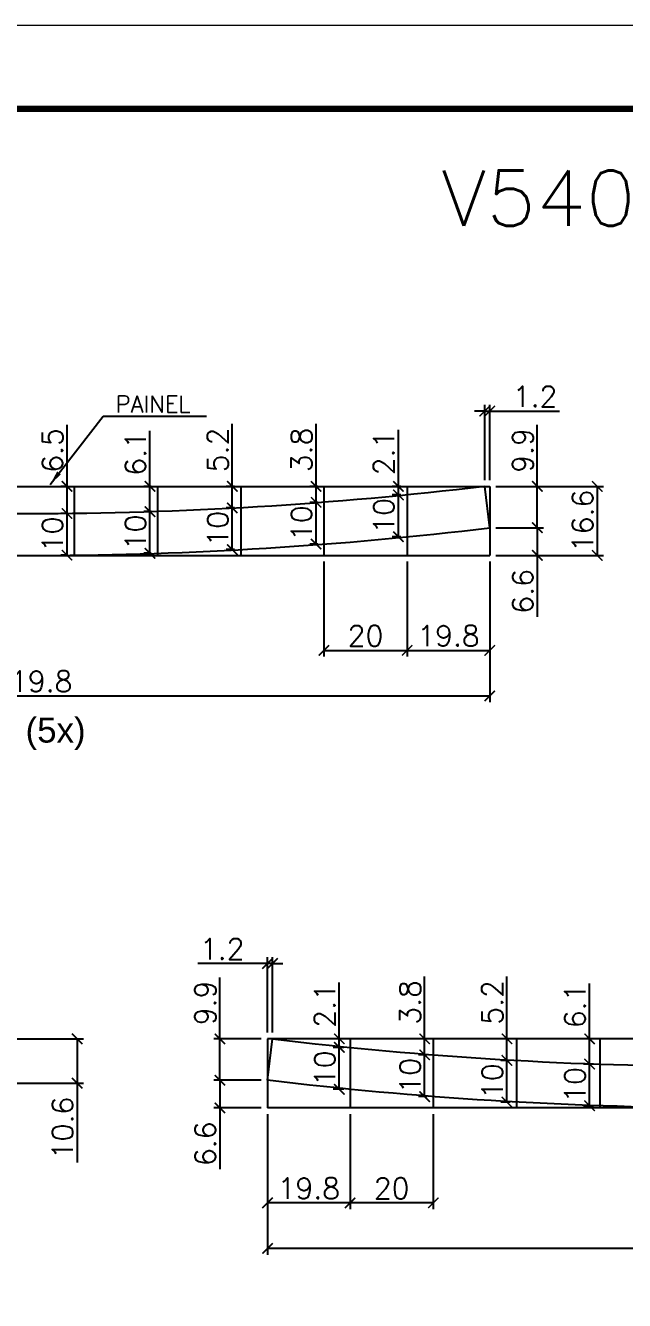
# Model space of a CAD drawing. Extents: x -15895 to 12929, y -2522 to 15173.
# Drawn here: x 8456 to 8744, y 5956 to 6568 of the extents above; entities that cross this region are included whole.
import ezdxf
from ezdxf.enums import TextEntityAlignment as Align

# ---------------------------------------------------------------- set-up
doc = ezdxf.new("R2010")
doc.units = 0
doc.header["$PDMODE"] = 35
doc.header["$PDSIZE"] = -10
doc.linetypes.add('DASHED', pattern=[0.75, 0.5, -0.25])
doc.layers.add('COTA', color=241, linetype='Continuous')
doc.layers.add('Romaneio', color=10, linetype='Continuous')
for name, color, linetype, lineweight in [('Folhas', 255, 'Continuous', 9), ('SARRAFO DE PRESSAO', 251, 'DASHED', 9), ('Texto Seção', 7, 'Continuous', 15)]:
    doc.layers.add(name, color=color, linetype=linetype, lineweight=lineweight)
doc.styles.add('ARIAL', font='arial.ttf')
doc.styles.add('COTA TECNICA', font='techl___.ttf', dxfattribs={"height": 10})
doc.styles.add('REGUA-120', font='ROMANS.shx', dxfattribs={"height": 15})
doc.styles.add('Romans', font='romans.shx')
doc.dimstyles.new('Cota Seção (2x)', dxfattribs={"dimtxt": 10, "dimasz": 5, "dimexe": 3, "dimexo": 3, "dimgap": 2, "dimtad": 3, "dimdec": 1, "dimlfac": 0.5, "dimzin": 12, "dimdsep": 46, "dimtxsty": 'Romans', "dimblk": 'ARCHTICK', "dimcen": 0, "dimclrd": 4, "dimclre": 4, "dimclrt": 1, "dimadec": 1, "dimazin": 3, "dimtfac": 1, "dimtdec": 1, "dimtmove": 0, "dimatfit": 3, "dimldrblk": 'OBLIQUE', "dimfxl": 1, "dimtolj": 1, "dimtzin": 12, "dimarcsym": 0})
doc.dimstyles.new('PAINEL', dxfattribs={"dimtxt": 10, "dimasz": 3, "dimexe": 3, "dimexo": 3, "dimgap": 3, "dimtad": 1, "dimdec": 1, "dimzin": 12, "dimdsep": 46, "dimtxsty": 'COTA TECNICA', "dimblk1": 'OBLIQUE', "dimblk2": 'OBLIQUE', "dimsah": 1, "dimcen": 0.9, "dimclrd": 4, "dimclre": 4, "dimclrt": 240, "dimadec": 1, "dimazin": 3, "dimtfac": 1, "dimtdec": 1, "dimtmove": 0, "dimatfit": 3, "dimfxl": 1, "dimtolj": 1, "dimtzin": 12, "dimarcsym": 0})

# ---------------------------------------------------------------- blocks, each defined once
blk = doc.blocks.new('9999999999')
at = {"layer": 'Folhas'}
blk.add_lwpolyline([(98138.98, 34190.21), (99623.98, 34190.21), (99623.98, 35240.21), (98138.98, 35240.21)], close=True, dxfattribs=at)
at = {"layer": 'Folhas', "color": 30, "const_width": 3}
blk.add_lwpolyline([(98213.98, 34230.21), (99583.98, 34230.21), (99583.98, 35200.21), (98213.98, 35200.21)], close=True, dxfattribs=at)
blk = doc.blocks.new('_ArchTick')
at = {"color": 0, "linetype": 'ByBlock', "const_width": 0.15}
blk.add_lwpolyline([(-0.5, -0.5), (0.5, 0.5)], dxfattribs=at)
blk = doc.blocks.new('*D1283')
at = {"layer": 'COTA', "color": 4, "lineweight": -2, "transparency": 16777216}
for p, q in [((8239.88, 6310.42), (8239.88, 6242.93)), ((8679.56, 6310.42), (8679.56, 6242.93)), ((8239.88, 6245.93), (8679.56, 6245.93))]:
    blk.add_line(p, q, dxfattribs=at)
at = {"layer": 'Defpoints', "color": 0, "transparency": 16777216}
for p in [(8239.88, 6313.42), (8679.56, 6313.42), (8679.56, 6245.93)]:
    blk.add_point(p, dxfattribs=at)
at = {"layer": 'COTA', "color": 4, "lineweight": -2, "transparency": 16777216, "xscale": 5, "yscale": 5, "zscale": 5, "rotation": 180}
blk.add_blockref('_ArchTick', (8239.88, 6245.93), dxfattribs=at)
at = {"layer": 'COTA', "color": 4, "lineweight": -2, "transparency": 16777216, "xscale": 5, "yscale": 5, "zscale": 5}
blk.add_blockref('_ArchTick', (8679.56, 6245.93), dxfattribs=at)
at = {"layer": 'COTA', "color": 1, "transparency": 16777216, "insert": (8459.72, 6252.93), "char_height": 10, "attachment_point": 5, "style": 'Romans'}
blk.add_mtext('\\A1;219.8', dxfattribs=at)
blk = doc.blocks.new('_Oblique')
at = {"color": 0, "linetype": 'ByBlock', "lineweight": -2}
blk.add_line((-0.5, -0.5), (0.5, 0.5), dxfattribs=at)
blk = doc.blocks.new('*D1287')
at = {"layer": 'COTA', "color": 4, "lineweight": -2, "transparency": 16777216}
for p, q in [((8599.88, 6310.42), (8599.88, 6264.82)), ((8639.88, 6310.42), (8639.88, 6264.82)), ((8599.88, 6267.82), (8639.88, 6267.82))]:
    blk.add_line(p, q, dxfattribs=at)
at = {"layer": 'Defpoints', "color": 0, "transparency": 16777216}
for p in [(8599.88, 6313.42), (8639.88, 6313.42), (8639.88, 6267.82)]:
    blk.add_point(p, dxfattribs=at)
at = {"layer": 'COTA', "color": 4, "lineweight": -2, "transparency": 16777216, "xscale": 5, "yscale": 5, "zscale": 5, "rotation": 180}
blk.add_blockref('_ArchTick', (8599.88, 6267.82), dxfattribs=at)
at = {"layer": 'COTA', "color": 4, "lineweight": -2, "transparency": 16777216, "xscale": 5, "yscale": 5, "zscale": 5}
blk.add_blockref('_ArchTick', (8639.88, 6267.82), dxfattribs=at)
at = {"layer": 'COTA', "color": 1, "transparency": 16777216, "insert": (8619.88, 6274.82), "char_height": 10, "attachment_point": 5, "style": 'Romans'}
blk.add_mtext('\\A1;20', dxfattribs=at)
blk = doc.blocks.new('*D1288')
at = {"layer": 'COTA', "color": 4, "lineweight": -2, "transparency": 16777216}
for p, q in [((8639.88, 6310.42), (8639.88, 6264.82)), ((8679.56, 6310.42), (8679.56, 6264.82)), ((8639.88, 6267.82), (8679.56, 6267.82))]:
    blk.add_line(p, q, dxfattribs=at)
at = {"layer": 'Defpoints', "color": 0, "transparency": 16777216}
for p in [(8639.88, 6313.42), (8679.56, 6313.42), (8679.56, 6267.82)]:
    blk.add_point(p, dxfattribs=at)
at = {"layer": 'COTA', "color": 4, "lineweight": -2, "transparency": 16777216, "xscale": 5, "yscale": 5, "zscale": 5, "rotation": 180}
blk.add_blockref('_ArchTick', (8639.88, 6267.82), dxfattribs=at)
at = {"layer": 'COTA', "color": 4, "lineweight": -2, "transparency": 16777216, "xscale": 5, "yscale": 5, "zscale": 5}
blk.add_blockref('_ArchTick', (8679.56, 6267.82), dxfattribs=at)
at = {"layer": 'COTA', "color": 1, "transparency": 16777216, "insert": (8659.72, 6274.82), "char_height": 10, "attachment_point": 5, "style": 'Romans'}
blk.add_mtext('\\A1;19.8', dxfattribs=at)
blk = doc.blocks.new('*D1301')
at = {"layer": 'COTA', "color": 4, "lineweight": -2, "transparency": 16777216}
for p, q in [((8476.88, 6333.53), (8473.41, 6333.53)), ((8476.41, 6313.53), (8476.41, 6333.53)), ((8476.88, 6313.53), (8473.41, 6313.53))]:
    blk.add_line(p, q, dxfattribs=at)
at = {"layer": 'Defpoints', "color": 0, "transparency": 16777216}
for p in [(8476.41, 6333.53), (8479.88, 6333.53), (8479.88, 6313.53)]:
    blk.add_point(p, dxfattribs=at)
at = {"layer": 'COTA', "color": 4, "lineweight": -2, "transparency": 16777216, "xscale": 5, "yscale": 5, "zscale": 5}
for p, rotation in [((8476.41, 6333.53), 90), ((8476.41, 6313.53), 270)]:
    blk.add_blockref('_ArchTick', p, dxfattribs=dict(at, rotation=rotation))
at = {"layer": 'COTA', "color": 1, "transparency": 16777216, "insert": (8469.41, 6323.53), "char_height": 10, "attachment_point": 5, "rotation": 90, "style": 'Romans'}
blk.add_mtext('\\A1;10', dxfattribs=at)
blk = doc.blocks.new('*D1302')
at = {"layer": 'COTA', "color": 4, "lineweight": -2, "transparency": 16777216}
for p, q in [((8476.41, 6346.57), (8476.41, 6376.05)), ((8476.87, 6346.57), (8473.41, 6346.57)), ((8476.41, 6333.53), (8476.41, 6346.57)), ((8476.87, 6333.53), (8473.41, 6333.53))]:
    blk.add_line(p, q, dxfattribs=at)
at = {"layer": 'Defpoints', "color": 0, "transparency": 16777216}
for p in [(8476.41, 6346.57), (8479.87, 6346.57), (8479.87, 6333.53)]:
    blk.add_point(p, dxfattribs=at)
at = {"layer": 'COTA', "color": 4, "lineweight": -2, "transparency": 16777216, "xscale": 5, "yscale": 5, "zscale": 5}
for p, rotation in [((8476.41, 6346.57), 90), ((8476.41, 6333.53), 270)]:
    blk.add_blockref('_ArchTick', p, dxfattribs=dict(at, rotation=rotation))
at = {"layer": 'COTA', "color": 1, "transparency": 16777216, "insert": (8469.41, 6363.81), "char_height": 10, "attachment_point": 5, "rotation": 90, "style": 'Romans'}
blk.add_mtext('\\A1;6.5', dxfattribs=at)
blk = doc.blocks.new('*D1303')
at = {"layer": 'COTA', "color": 4, "lineweight": -2, "transparency": 16777216}
for p, q in [((8516.88, 6334.44), (8513.29, 6334.44)), ((8516.29, 6314.43), (8516.29, 6334.44)), ((8516.88, 6314.43), (8513.29, 6314.43))]:
    blk.add_line(p, q, dxfattribs=at)
at = {"layer": 'Defpoints', "color": 0, "transparency": 16777216}
for p in [(8516.29, 6334.44), (8519.88, 6334.44), (8519.88, 6314.43)]:
    blk.add_point(p, dxfattribs=at)
at = {"layer": 'COTA', "color": 4, "lineweight": -2, "transparency": 16777216, "xscale": 5, "yscale": 5, "zscale": 5}
for p, rotation in [((8516.29, 6334.44), 90), ((8516.29, 6314.43), 270)]:
    blk.add_blockref('_ArchTick', p, dxfattribs=dict(at, rotation=rotation))
at = {"layer": 'COTA', "color": 1, "transparency": 16777216, "insert": (8509.29, 6324.43), "char_height": 10, "attachment_point": 5, "rotation": 90, "style": 'Romans'}
blk.add_mtext('\\A1;10', dxfattribs=at)
blk = doc.blocks.new('*D1304')
at = {"layer": 'COTA', "color": 4, "lineweight": -2, "transparency": 16777216}
for p, q in [((8516.29, 6346.57), (8516.29, 6373.19)), ((8516.88, 6346.57), (8513.29, 6346.57)), ((8516.29, 6334.44), (8516.29, 6346.57)), ((8516.88, 6334.44), (8513.29, 6334.44))]:
    blk.add_line(p, q, dxfattribs=at)
at = {"layer": 'Defpoints', "color": 0, "transparency": 16777216}
for p in [(8516.29, 6346.57), (8519.88, 6346.57), (8519.88, 6334.44)]:
    blk.add_point(p, dxfattribs=at)
at = {"layer": 'COTA', "color": 4, "lineweight": -2, "transparency": 16777216, "xscale": 5, "yscale": 5, "zscale": 5}
for p, rotation in [((8516.29, 6346.57), 90), ((8516.29, 6334.44), 270)]:
    blk.add_blockref('_ArchTick', p, dxfattribs=dict(at, rotation=rotation))
at = {"layer": 'COTA', "color": 1, "transparency": 16777216, "insert": (8509.29, 6362.38), "char_height": 10, "attachment_point": 5, "rotation": 90, "style": 'Romans'}
blk.add_mtext('\\A1;6.1', dxfattribs=at)
blk = doc.blocks.new('*D1305')
at = {"layer": 'COTA', "color": 4, "lineweight": -2, "transparency": 16777216}
for p, q in [((8556.88, 6336.23), (8552.86, 6336.23)), ((8555.86, 6316.2), (8555.86, 6336.23)), ((8556.88, 6316.2), (8552.86, 6316.2))]:
    blk.add_line(p, q, dxfattribs=at)
at = {"layer": 'Defpoints', "color": 0, "transparency": 16777216}
for p in [(8555.86, 6336.23), (8559.88, 6336.23), (8559.88, 6316.2)]:
    blk.add_point(p, dxfattribs=at)
at = {"layer": 'COTA', "color": 4, "lineweight": -2, "transparency": 16777216, "xscale": 5, "yscale": 5, "zscale": 5}
for p, rotation in [((8555.86, 6336.23), 90), ((8555.86, 6316.2), 270)]:
    blk.add_blockref('_ArchTick', p, dxfattribs=dict(at, rotation=rotation))
at = {"layer": 'COTA', "color": 1, "transparency": 16777216, "insert": (8548.86, 6326.21), "char_height": 10, "attachment_point": 5, "rotation": 90, "style": 'Romans'}
blk.add_mtext('\\A1;10', dxfattribs=at)
blk = doc.blocks.new('*D1306')
at = {"layer": 'COTA', "color": 4, "lineweight": -2, "transparency": 16777216}
for p, q in [((8555.86, 6346.57), (8555.86, 6376.52)), ((8556.88, 6346.57), (8552.86, 6346.57)), ((8555.86, 6336.23), (8555.86, 6346.57)), ((8556.88, 6336.23), (8552.86, 6336.23))]:
    blk.add_line(p, q, dxfattribs=at)
at = {"layer": 'Defpoints', "color": 0, "transparency": 16777216}
for p in [(8555.86, 6346.57), (8559.88, 6346.57), (8559.88, 6336.23)]:
    blk.add_point(p, dxfattribs=at)
at = {"layer": 'COTA', "color": 4, "lineweight": -2, "transparency": 16777216, "xscale": 5, "yscale": 5, "zscale": 5}
for p, rotation in [((8555.86, 6346.57), 90), ((8555.86, 6336.23), 270)]:
    blk.add_blockref('_ArchTick', p, dxfattribs=dict(at, rotation=rotation))
at = {"layer": 'COTA', "color": 1, "transparency": 16777216, "insert": (8548.86, 6364.05), "char_height": 10, "attachment_point": 5, "rotation": 90, "style": 'Romans'}
blk.add_mtext('\\A1;5.2', dxfattribs=at)
blk = doc.blocks.new('*D1307')
at = {"layer": 'COTA', "color": 4, "lineweight": -2, "transparency": 16777216}
for p, q in [((8596.88, 6338.9), (8593.13, 6338.9)), ((8596.13, 6318.84), (8596.13, 6338.9)), ((8596.88, 6318.84), (8593.13, 6318.84))]:
    blk.add_line(p, q, dxfattribs=at)
at = {"layer": 'Defpoints', "color": 0, "transparency": 16777216}
for p in [(8596.13, 6338.9), (8599.88, 6338.9), (8599.88, 6318.84)]:
    blk.add_point(p, dxfattribs=at)
at = {"layer": 'COTA', "color": 4, "lineweight": -2, "transparency": 16777216, "xscale": 5, "yscale": 5, "zscale": 5}
for p, rotation in [((8596.13, 6338.9), 90), ((8596.13, 6318.84), 270)]:
    blk.add_blockref('_ArchTick', p, dxfattribs=dict(at, rotation=rotation))
at = {"layer": 'COTA', "color": 1, "transparency": 16777216, "insert": (8589.13, 6328.87), "char_height": 10, "attachment_point": 5, "rotation": 90, "style": 'Romans'}
blk.add_mtext('\\A1;10', dxfattribs=at)
blk = doc.blocks.new('*D1308')
at = {"layer": 'COTA', "color": 4, "lineweight": -2, "transparency": 16777216}
for p, q in [((8596.13, 6346.57), (8596.13, 6376.52)), ((8596.88, 6346.57), (8593.13, 6346.57)), ((8596.13, 6338.9), (8596.13, 6346.57)), ((8596.88, 6338.9), (8593.13, 6338.9))]:
    blk.add_line(p, q, dxfattribs=at)
at = {"layer": 'Defpoints', "color": 0, "transparency": 16777216}
for p in [(8596.13, 6346.57), (8599.88, 6346.57), (8599.88, 6338.9)]:
    blk.add_point(p, dxfattribs=at)
at = {"layer": 'COTA', "color": 4, "lineweight": -2, "transparency": 16777216, "xscale": 5, "yscale": 5, "zscale": 5}
for p, rotation in [((8596.13, 6346.57), 90), ((8596.13, 6338.9), 270)]:
    blk.add_blockref('_ArchTick', p, dxfattribs=dict(at, rotation=rotation))
at = {"layer": 'COTA', "color": 1, "transparency": 16777216, "insert": (8589.13, 6364.05), "char_height": 10, "attachment_point": 5, "rotation": 90, "style": 'Romans'}
blk.add_mtext('\\A1;3.8', dxfattribs=at)
blk = doc.blocks.new('*D1309')
at = {"layer": 'COTA', "color": 4, "lineweight": -2, "transparency": 16777216}
for p, q in [((8636.88, 6342.45), (8632.69, 6342.45)), ((8635.69, 6322.35), (8635.69, 6342.45)), ((8636.88, 6322.35), (8632.69, 6322.35))]:
    blk.add_line(p, q, dxfattribs=at)
at = {"layer": 'Defpoints', "color": 0, "transparency": 16777216}
for p in [(8635.69, 6342.45), (8639.88, 6342.45), (8639.88, 6322.35)]:
    blk.add_point(p, dxfattribs=at)
at = {"layer": 'COTA', "color": 4, "lineweight": -2, "transparency": 16777216, "xscale": 5, "yscale": 5, "zscale": 5}
for p, rotation in [((8635.69, 6342.45), 90), ((8635.69, 6322.35), 270)]:
    blk.add_blockref('_ArchTick', p, dxfattribs=dict(at, rotation=rotation))
at = {"layer": 'COTA', "color": 1, "transparency": 16777216, "insert": (8628.69, 6332.4), "char_height": 10, "attachment_point": 5, "rotation": 90, "style": 'Romans'}
blk.add_mtext('\\A1;10', dxfattribs=at)
blk = doc.blocks.new('*D1310')
at = {"layer": 'COTA', "color": 4, "lineweight": -2, "transparency": 16777216}
for p, q in [((8635.69, 6346.57), (8635.69, 6373.66)), ((8636.88, 6346.57), (8632.69, 6346.57)), ((8636.88, 6342.45), (8632.69, 6342.45)), ((8635.69, 6342.45), (8635.69, 6346.57))]:
    blk.add_line(p, q, dxfattribs=at)
at = {"layer": 'Defpoints', "color": 0, "transparency": 16777216}
for p in [(8635.69, 6346.57), (8639.88, 6346.57), (8639.88, 6342.45)]:
    blk.add_point(p, dxfattribs=at)
at = {"layer": 'COTA', "color": 4, "lineweight": -2, "transparency": 16777216, "xscale": 5, "yscale": 5, "zscale": 5}
for p, rotation in [((8635.69, 6346.57), 90), ((8635.69, 6342.45), 270)]:
    blk.add_blockref('_ArchTick', p, dxfattribs=dict(at, rotation=rotation))
at = {"layer": 'COTA', "color": 1, "transparency": 16777216, "insert": (8628.69, 6362.62), "char_height": 10, "attachment_point": 5, "rotation": 90, "style": 'Romans'}
blk.add_mtext('\\A1;2.1', dxfattribs=at)
blk = doc.blocks.new('*D1311')
at = {"layer": 'COTA', "color": 4, "lineweight": -2, "transparency": 16777216}
for p, q in [((8682.56, 6326.71), (8705.43, 6326.71)), ((8702.43, 6326.71), (8702.43, 6313.42)), ((8682.56, 6313.42), (8705.43, 6313.42)), ((8702.43, 6313.42), (8702.43, 6283.94))]:
    blk.add_line(p, q, dxfattribs=at)
at = {"layer": 'Defpoints', "color": 0, "transparency": 16777216}
for p in [(8679.56, 6326.71), (8679.56, 6313.42), (8702.43, 6313.42)]:
    blk.add_point(p, dxfattribs=at)
at = {"layer": 'COTA', "color": 4, "lineweight": -2, "transparency": 16777216, "xscale": 5, "yscale": 5, "zscale": 5}
for p, rotation in [((8702.43, 6326.71), 90), ((8702.43, 6313.42), 270)]:
    blk.add_blockref('_ArchTick', p, dxfattribs=dict(at, rotation=rotation))
at = {"layer": 'COTA', "color": 1, "transparency": 16777216, "insert": (8695.43, 6296.18), "char_height": 10, "attachment_point": 5, "rotation": 90, "style": 'Romans'}
blk.add_mtext('\\A1;6.6', dxfattribs=at)
blk = doc.blocks.new('*D1312')
at = {"layer": 'COTA', "color": 4, "lineweight": -2, "transparency": 16777216}
for p, q in [((8702.43, 6346.57), (8702.43, 6376.05)), ((8682.56, 6346.57), (8705.43, 6346.57)), ((8702.43, 6326.71), (8702.43, 6346.57)), ((8682.56, 6326.71), (8705.43, 6326.71))]:
    blk.add_line(p, q, dxfattribs=at)
at = {"layer": 'Defpoints', "color": 0, "transparency": 16777216}
for p in [(8679.56, 6346.57), (8702.43, 6346.57), (8679.56, 6326.71)]:
    blk.add_point(p, dxfattribs=at)
at = {"layer": 'COTA', "color": 4, "lineweight": -2, "transparency": 16777216, "xscale": 5, "yscale": 5, "zscale": 5}
for p, rotation in [((8702.43, 6346.57), 90), ((8702.43, 6326.71), 270)]:
    blk.add_blockref('_ArchTick', p, dxfattribs=dict(at, rotation=rotation))
at = {"layer": 'COTA', "color": 1, "transparency": 16777216, "insert": (8695.43, 6363.81), "char_height": 10, "attachment_point": 5, "rotation": 90, "style": 'Romans'}
blk.add_mtext('\\A1;9.9', dxfattribs=at)
blk = doc.blocks.new('*D1313')
at = {"layer": 'COTA', "color": 4, "lineweight": -2, "transparency": 16777216}
for p, q in [((8682.56, 6346.57), (8734.23, 6346.57)), ((8731.23, 6346.57), (8731.23, 6313.42)), ((8682.56, 6313.42), (8734.23, 6313.42))]:
    blk.add_line(p, q, dxfattribs=at)
at = {"layer": 'Defpoints', "color": 0, "transparency": 16777216}
for p in [(8679.56, 6346.57), (8679.56, 6313.42), (8731.23, 6313.42)]:
    blk.add_point(p, dxfattribs=at)
at = {"layer": 'COTA', "color": 4, "lineweight": -2, "transparency": 16777216, "xscale": 5, "yscale": 5, "zscale": 5}
for p, rotation in [((8731.23, 6346.57), 90), ((8731.23, 6313.42), 270)]:
    blk.add_blockref('_ArchTick', p, dxfattribs=dict(at, rotation=rotation))
at = {"layer": 'COTA', "color": 1, "transparency": 16777216, "insert": (8724.23, 6329.99), "char_height": 10, "attachment_point": 5, "rotation": 90, "style": 'Romans'}
blk.add_mtext('\\A1;16.6', dxfattribs=at)
blk = doc.blocks.new('*D1314')
at = {"layer": 'COTA', "color": 4, "lineweight": -2, "transparency": 16777216}
for p, q in [((8677.16, 6349.57), (8677.16, 6385.72)), ((8679.56, 6349.57), (8679.56, 6385.72)), ((8677.16, 6382.72), (8672.16, 6382.72)), ((8677.16, 6382.72), (8679.56, 6382.72)), ((8679.56, 6382.72), (8713.08, 6382.72))]:
    blk.add_line(p, q, dxfattribs=at)
at = {"layer": 'Defpoints', "color": 0, "transparency": 16777216}
for p in [(8679.56, 6382.72), (8677.16, 6346.57), (8679.56, 6346.57)]:
    blk.add_point(p, dxfattribs=at)
at = {"layer": 'COTA', "color": 4, "lineweight": -2, "transparency": 16777216, "xscale": 5, "yscale": 5, "zscale": 5}
blk.add_blockref('_ArchTick', (8677.16, 6382.72), dxfattribs=at)
at = {"layer": 'COTA', "color": 4, "lineweight": -2, "transparency": 16777216, "xscale": 5, "yscale": 5, "zscale": 5, "rotation": 180}
blk.add_blockref('_ArchTick', (8679.56, 6382.72), dxfattribs=at)
at = {"layer": 'COTA', "color": 1, "transparency": 16777216, "insert": (8701.32, 6389.72), "char_height": 10, "attachment_point": 5, "style": 'Romans'}
blk.add_mtext('\\A1;1.2', dxfattribs=at)
blk = doc.blocks.new('*D1363')
at = {"layer": 'COTA', "color": 4, "lineweight": -2, "transparency": 16777216}
for p, q in [((8432, 6081.33), (8484.29, 6081.33)), ((8481.29, 6081.33), (8481.29, 6060.06)), ((8432, 6060.06), (8484.29, 6060.06)), ((8481.29, 6060.06), (8481.29, 6022.01))]:
    blk.add_line(p, q, dxfattribs=at)
at = {"layer": 'Defpoints', "color": 0, "transparency": 16777216}
for p in [(8429, 6081.33), (8429, 6060.06), (8481.29, 6060.06)]:
    blk.add_point(p, dxfattribs=at)
at = {"layer": 'COTA', "color": 4, "lineweight": -2, "transparency": 16777216, "xscale": 5, "yscale": 5, "zscale": 5}
for p, rotation in [((8481.29, 6081.33), 90), ((8481.29, 6060.06), 270)]:
    blk.add_blockref('_ArchTick', p, dxfattribs=dict(at, rotation=rotation))
at = {"layer": 'COTA', "color": 1, "transparency": 16777216, "insert": (8474.29, 6038.53), "char_height": 10, "attachment_point": 5, "rotation": 90, "style": 'Romans'}
blk.add_mtext('\\A1;10.6', dxfattribs=at)
blk = doc.blocks.new('*D1365')
at = {"layer": 'COTA', "color": 4, "lineweight": -2, "transparency": 16777216}
for p, q in [((8572.78, 6045.17), (8572.78, 5977.69)), ((9012.45, 6045.17), (9012.45, 5977.69)), ((9012.45, 5980.69), (8572.78, 5980.69))]:
    blk.add_line(p, q, dxfattribs=at)
at = {"layer": 'Defpoints', "color": 0, "transparency": 16777216}
for p in [(8572.78, 6048.17), (9012.45, 6048.17), (8572.78, 5980.69)]:
    blk.add_point(p, dxfattribs=at)
at = {"layer": 'COTA', "color": 4, "lineweight": -2, "transparency": 16777216, "xscale": 5, "yscale": 5, "zscale": 5, "rotation": 180}
blk.add_blockref('_ArchTick', (8572.78, 5980.69), dxfattribs=at)
at = {"layer": 'COTA', "color": 4, "lineweight": -2, "transparency": 16777216, "xscale": 5, "yscale": 5, "zscale": 5}
blk.add_blockref('_ArchTick', (9012.45, 5980.69), dxfattribs=at)
at = {"layer": 'COTA', "color": 1, "transparency": 16777216, "insert": (8792.61, 5987.69), "char_height": 10, "attachment_point": 5, "style": 'Romans'}
blk.add_mtext('\\A1;219.8', dxfattribs=at)
blk = doc.blocks.new('*D1376')
at = {"layer": 'COTA', "color": 4, "lineweight": -2, "transparency": 16777216}
for p, q in [((8612.45, 6045.17), (8612.45, 5999.58)), ((8652.45, 6045.17), (8652.45, 5999.58)), ((8652.45, 6002.58), (8612.45, 6002.58))]:
    blk.add_line(p, q, dxfattribs=at)
at = {"layer": 'Defpoints', "color": 0, "transparency": 16777216}
for p in [(8612.45, 6048.17), (8652.45, 6048.17), (8612.45, 6002.58)]:
    blk.add_point(p, dxfattribs=at)
at = {"layer": 'COTA', "color": 4, "lineweight": -2, "transparency": 16777216, "xscale": 5, "yscale": 5, "zscale": 5, "rotation": 180}
blk.add_blockref('_ArchTick', (8612.45, 6002.58), dxfattribs=at)
at = {"layer": 'COTA', "color": 4, "lineweight": -2, "transparency": 16777216, "xscale": 5, "yscale": 5, "zscale": 5}
blk.add_blockref('_ArchTick', (8652.45, 6002.58), dxfattribs=at)
at = {"layer": 'COTA', "color": 1, "transparency": 16777216, "insert": (8632.45, 6009.58), "char_height": 10, "attachment_point": 5, "style": 'Romans'}
blk.add_mtext('\\A1;20', dxfattribs=at)
blk = doc.blocks.new('*D1377')
at = {"layer": 'COTA', "color": 4, "lineweight": -2, "transparency": 16777216}
for p, q in [((8572.78, 6045.17), (8572.78, 5999.58)), ((8612.45, 6045.17), (8612.45, 5999.58)), ((8612.45, 6002.58), (8572.78, 6002.58))]:
    blk.add_line(p, q, dxfattribs=at)
at = {"layer": 'Defpoints', "color": 0, "transparency": 16777216}
for p in [(8572.78, 6048.17), (8612.45, 6048.17), (8572.78, 6002.58)]:
    blk.add_point(p, dxfattribs=at)
at = {"layer": 'COTA', "color": 4, "lineweight": -2, "transparency": 16777216, "xscale": 5, "yscale": 5, "zscale": 5, "rotation": 180}
blk.add_blockref('_ArchTick', (8572.78, 6002.58), dxfattribs=at)
at = {"layer": 'COTA', "color": 4, "lineweight": -2, "transparency": 16777216, "xscale": 5, "yscale": 5, "zscale": 5}
blk.add_blockref('_ArchTick', (8612.45, 6002.58), dxfattribs=at)
at = {"layer": 'COTA', "color": 1, "transparency": 16777216, "insert": (8592.61, 6009.58), "char_height": 10, "attachment_point": 5, "style": 'Romans'}
blk.add_mtext('\\A1;19.8', dxfattribs=at)
blk = doc.blocks.new('*D1371')
at = {"layer": 'COTA', "color": 4, "lineweight": -2, "transparency": 16777216}
for p, q in [((8729.45, 6069.2), (8724.55, 6069.2)), ((8727.55, 6049.18), (8727.55, 6069.2)), ((8729.45, 6049.18), (8724.55, 6049.18))]:
    blk.add_line(p, q, dxfattribs=at)
at = {"layer": 'Defpoints', "color": 0, "transparency": 16777216}
for p in [(8727.55, 6069.2), (8732.45, 6069.2), (8732.45, 6049.18)]:
    blk.add_point(p, dxfattribs=at)
at = {"layer": 'COTA', "color": 4, "lineweight": -2, "transparency": 16777216, "xscale": 5, "yscale": 5, "zscale": 5}
for p, rotation in [((8727.55, 6069.2), 90), ((8727.55, 6049.18), 270)]:
    blk.add_blockref('_ArchTick', p, dxfattribs=dict(at, rotation=rotation))
at = {"layer": 'COTA', "color": 1, "transparency": 16777216, "insert": (8720.55, 6059.19), "char_height": 10, "attachment_point": 5, "rotation": 90, "style": 'Romans'}
blk.add_mtext('\\A1;10', dxfattribs=at)
blk = doc.blocks.new('*D1372')
at = {"layer": 'COTA', "color": 4, "lineweight": -2, "transparency": 16777216}
for p, q in [((8727.55, 6081.33), (8727.55, 6107.94)), ((8729.45, 6081.33), (8724.55, 6081.33)), ((8727.55, 6069.2), (8727.55, 6081.33)), ((8729.45, 6069.2), (8724.55, 6069.2))]:
    blk.add_line(p, q, dxfattribs=at)
at = {"layer": 'Defpoints', "color": 0, "transparency": 16777216}
for p in [(8727.55, 6081.33), (8732.45, 6081.33), (8732.45, 6069.2)]:
    blk.add_point(p, dxfattribs=at)
at = {"layer": 'COTA', "color": 4, "lineweight": -2, "transparency": 16777216, "xscale": 5, "yscale": 5, "zscale": 5}
for p, rotation in [((8727.55, 6081.33), 90), ((8727.55, 6069.2), 270)]:
    blk.add_blockref('_ArchTick', p, dxfattribs=dict(at, rotation=rotation))
at = {"layer": 'COTA', "color": 1, "transparency": 16777216, "insert": (8720.55, 6097.14), "char_height": 10, "attachment_point": 5, "rotation": 90, "style": 'Romans'}
blk.add_mtext('\\A1;6.1', dxfattribs=at)
blk = doc.blocks.new('*D1379')
at = {"layer": 'COTA', "color": 4, "lineweight": -2, "transparency": 16777216}
for p, q in [((8689.45, 6070.98), (8684.83, 6070.98)), ((8687.83, 6050.95), (8687.83, 6070.98)), ((8689.45, 6050.95), (8684.83, 6050.95))]:
    blk.add_line(p, q, dxfattribs=at)
at = {"layer": 'Defpoints', "color": 0, "transparency": 16777216}
for p in [(8687.83, 6070.98), (8692.45, 6070.98), (8692.45, 6050.95)]:
    blk.add_point(p, dxfattribs=at)
at = {"layer": 'COTA', "color": 4, "lineweight": -2, "transparency": 16777216, "xscale": 5, "yscale": 5, "zscale": 5}
for p, rotation in [((8687.83, 6070.98), 90), ((8687.83, 6050.95), 270)]:
    blk.add_blockref('_ArchTick', p, dxfattribs=dict(at, rotation=rotation))
at = {"layer": 'COTA', "color": 1, "transparency": 16777216, "insert": (8680.83, 6060.97), "char_height": 10, "attachment_point": 5, "rotation": 90, "style": 'Romans'}
blk.add_mtext('\\A1;10', dxfattribs=at)
blk = doc.blocks.new('*D1380')
at = {"layer": 'COTA', "color": 4, "lineweight": -2, "transparency": 16777216}
for p, q in [((8687.83, 6081.33), (8687.83, 6111.28)), ((8689.45, 6081.33), (8684.83, 6081.33)), ((8687.83, 6070.98), (8687.83, 6081.33)), ((8689.45, 6070.98), (8684.83, 6070.98))]:
    blk.add_line(p, q, dxfattribs=at)
at = {"layer": 'Defpoints', "color": 0, "transparency": 16777216}
for p in [(8687.83, 6081.33), (8692.45, 6081.33), (8692.45, 6070.98)]:
    blk.add_point(p, dxfattribs=at)
at = {"layer": 'COTA', "color": 4, "lineweight": -2, "transparency": 16777216, "xscale": 5, "yscale": 5, "zscale": 5}
for p, rotation in [((8687.83, 6081.33), 90), ((8687.83, 6070.98), 270)]:
    blk.add_blockref('_ArchTick', p, dxfattribs=dict(at, rotation=rotation))
at = {"layer": 'COTA', "color": 1, "transparency": 16777216, "insert": (8680.83, 6098.8), "char_height": 10, "attachment_point": 5, "rotation": 90, "style": 'Romans'}
blk.add_mtext('\\A1;5.2', dxfattribs=at)
blk = doc.blocks.new('*D1381')
at = {"layer": 'COTA', "color": 4, "lineweight": -2, "transparency": 16777216}
for p, q in [((8649.45, 6073.65), (8645.29, 6073.65)), ((8648.29, 6053.59), (8648.29, 6073.65)), ((8649.45, 6053.59), (8645.29, 6053.59))]:
    blk.add_line(p, q, dxfattribs=at)
at = {"layer": 'Defpoints', "color": 0, "transparency": 16777216}
for p in [(8648.29, 6073.65), (8652.45, 6073.65), (8652.45, 6053.59)]:
    blk.add_point(p, dxfattribs=at)
at = {"layer": 'COTA', "color": 4, "lineweight": -2, "transparency": 16777216, "xscale": 5, "yscale": 5, "zscale": 5}
for p, rotation in [((8648.29, 6073.65), 90), ((8648.29, 6053.59), 270)]:
    blk.add_blockref('_ArchTick', p, dxfattribs=dict(at, rotation=rotation))
at = {"layer": 'COTA', "color": 1, "transparency": 16777216, "insert": (8641.29, 6063.62), "char_height": 10, "attachment_point": 5, "rotation": 90, "style": 'Romans'}
blk.add_mtext('\\A1;10', dxfattribs=at)
blk = doc.blocks.new('*D1382')
at = {"layer": 'COTA', "color": 4, "lineweight": -2, "transparency": 16777216}
for p, q in [((8648.29, 6081.33), (8648.29, 6111.28)), ((8649.45, 6081.33), (8645.29, 6081.33)), ((8648.29, 6073.65), (8648.29, 6081.33)), ((8649.45, 6073.65), (8645.29, 6073.65))]:
    blk.add_line(p, q, dxfattribs=at)
at = {"layer": 'Defpoints', "color": 0, "transparency": 16777216}
for p in [(8648.29, 6081.33), (8652.45, 6081.33), (8652.45, 6073.65)]:
    blk.add_point(p, dxfattribs=at)
at = {"layer": 'COTA', "color": 4, "lineweight": -2, "transparency": 16777216, "xscale": 5, "yscale": 5, "zscale": 5}
for p, rotation in [((8648.29, 6081.33), 90), ((8648.29, 6073.65), 270)]:
    blk.add_blockref('_ArchTick', p, dxfattribs=dict(at, rotation=rotation))
at = {"layer": 'COTA', "color": 1, "transparency": 16777216, "insert": (8641.29, 6098.8), "char_height": 10, "attachment_point": 5, "rotation": 90, "style": 'Romans'}
blk.add_mtext('\\A1;3.8', dxfattribs=at)
blk = doc.blocks.new('*D1383')
at = {"layer": 'COTA', "color": 4, "lineweight": -2, "transparency": 16777216}
for p, q in [((8609.45, 6077.21), (8604.28, 6077.21)), ((8607.28, 6057.11), (8607.28, 6077.21)), ((8609.45, 6057.11), (8604.28, 6057.11))]:
    blk.add_line(p, q, dxfattribs=at)
at = {"layer": 'Defpoints', "color": 0, "transparency": 16777216}
for p in [(8607.28, 6077.21), (8612.45, 6077.21), (8612.45, 6057.11)]:
    blk.add_point(p, dxfattribs=at)
at = {"layer": 'COTA', "color": 4, "lineweight": -2, "transparency": 16777216, "xscale": 5, "yscale": 5, "zscale": 5}
for p, rotation in [((8607.28, 6077.21), 90), ((8607.28, 6057.11), 270)]:
    blk.add_blockref('_ArchTick', p, dxfattribs=dict(at, rotation=rotation))
at = {"layer": 'COTA', "color": 1, "transparency": 16777216, "insert": (8600.28, 6067.16), "char_height": 10, "attachment_point": 5, "rotation": 90, "style": 'Romans'}
blk.add_mtext('\\A1;10', dxfattribs=at)
blk = doc.blocks.new('*D1373')
at = {"layer": 'COTA', "color": 4, "lineweight": -2, "transparency": 16777216}
for p, q in [((8607.28, 6081.33), (8607.28, 6108.42)), ((8609.45, 6081.33), (8604.28, 6081.33)), ((8607.28, 6077.21), (8607.28, 6081.33)), ((8609.45, 6077.21), (8604.28, 6077.21))]:
    blk.add_line(p, q, dxfattribs=at)
at = {"layer": 'Defpoints', "color": 0, "transparency": 16777216}
for p in [(8607.28, 6081.33), (8612.45, 6081.33), (8612.45, 6077.21)]:
    blk.add_point(p, dxfattribs=at)
at = {"layer": 'COTA', "color": 4, "lineweight": -2, "transparency": 16777216, "xscale": 5, "yscale": 5, "zscale": 5}
for p, rotation in [((8607.28, 6081.33), 90), ((8607.28, 6077.21), 270)]:
    blk.add_blockref('_ArchTick', p, dxfattribs=dict(at, rotation=rotation))
at = {"layer": 'COTA', "color": 1, "transparency": 16777216, "insert": (8600.28, 6097.37), "char_height": 10, "attachment_point": 5, "rotation": 90, "style": 'Romans'}
blk.add_mtext('\\A1;2.1', dxfattribs=at)
blk = doc.blocks.new('*D1374')
at = {"layer": 'COTA', "color": 4, "lineweight": -2, "transparency": 16777216}
for p, q in [((8569.78, 6061.47), (8546.9, 6061.47)), ((8549.9, 6061.47), (8549.9, 6048.17)), ((8569.78, 6048.17), (8546.9, 6048.17)), ((8549.9, 6048.17), (8549.9, 6018.69))]:
    blk.add_line(p, q, dxfattribs=at)
at = {"layer": 'Defpoints', "color": 0, "transparency": 16777216}
for p in [(8572.78, 6061.47), (8549.9, 6048.17), (8572.78, 6048.17)]:
    blk.add_point(p, dxfattribs=at)
at = {"layer": 'COTA', "color": 4, "lineweight": -2, "transparency": 16777216, "xscale": 5, "yscale": 5, "zscale": 5}
for p, rotation in [((8549.9, 6061.47), 90), ((8549.9, 6048.17), 270)]:
    blk.add_blockref('_ArchTick', p, dxfattribs=dict(at, rotation=rotation))
at = {"layer": 'COTA', "color": 1, "transparency": 16777216, "insert": (8542.9, 6030.93), "char_height": 10, "attachment_point": 5, "rotation": 90, "style": 'Romans'}
blk.add_mtext('\\A1;6.6', dxfattribs=at)
blk = doc.blocks.new('*D1375')
at = {"layer": 'COTA', "color": 4, "lineweight": -2, "transparency": 16777216}
for p, q in [((8549.9, 6081.33), (8549.9, 6110.8)), ((8569.78, 6081.33), (8546.9, 6081.33)), ((8549.9, 6061.47), (8549.9, 6081.33)), ((8569.78, 6061.47), (8546.9, 6061.47))]:
    blk.add_line(p, q, dxfattribs=at)
at = {"layer": 'Defpoints', "color": 0, "transparency": 16777216}
for p in [(8549.9, 6081.33), (8572.78, 6081.33), (8572.78, 6061.47)]:
    blk.add_point(p, dxfattribs=at)
at = {"layer": 'COTA', "color": 4, "lineweight": -2, "transparency": 16777216, "xscale": 5, "yscale": 5, "zscale": 5}
for p, rotation in [((8549.9, 6081.33), 90), ((8549.9, 6061.47), 270)]:
    blk.add_blockref('_ArchTick', p, dxfattribs=dict(at, rotation=rotation))
at = {"layer": 'COTA', "color": 1, "transparency": 16777216, "insert": (8542.9, 6098.56), "char_height": 10, "attachment_point": 5, "rotation": 90, "style": 'Romans'}
blk.add_mtext('\\A1;9.9', dxfattribs=at)
blk = doc.blocks.new('*D1394')
at = {"layer": 'COTA', "color": 4, "lineweight": -2, "transparency": 16777216}
for p, q in [((8572.78, 6117.48), (8539.25, 6117.48)), ((8572.78, 6084.33), (8572.78, 6120.48)), ((8575.18, 6117.48), (8572.78, 6117.48)), ((8575.18, 6084.33), (8575.18, 6120.48)), ((8575.18, 6117.48), (8580.18, 6117.48))]:
    blk.add_line(p, q, dxfattribs=at)
at = {"layer": 'Defpoints', "color": 0, "transparency": 16777216}
for p in [(8572.78, 6117.48), (8572.78, 6081.33), (8575.18, 6081.33)]:
    blk.add_point(p, dxfattribs=at)
at = {"layer": 'COTA', "color": 4, "lineweight": -2, "transparency": 16777216, "xscale": 5, "yscale": 5, "zscale": 5}
blk.add_blockref('_ArchTick', (8572.78, 6117.48), dxfattribs=at)
at = {"layer": 'COTA', "color": 4, "lineweight": -2, "transparency": 16777216, "xscale": 5, "yscale": 5, "zscale": 5, "rotation": 180}
blk.add_blockref('_ArchTick', (8575.18, 6117.48), dxfattribs=at)
at = {"layer": 'COTA', "color": 1, "transparency": 16777216, "insert": (8551.02, 6124.48), "char_height": 10, "attachment_point": 5, "style": 'Romans'}
blk.add_mtext('\\A1;1.2', dxfattribs=at)

msp = doc.modelspace()

# ---------------------------------------------------------------- linework, layer by layer
at = {"linetype": 'Continuous'}
for points in [[(8239.88, 6346.57), (8249.14, 6325.34, 0.05861), (8679.56, 6326.71), (8677.16, 6346.57, -0.060209)], [(9012.45, 6081.33), (9003.19, 6060.1, -0.05861), (8572.78, 6061.47), (8575.18, 6081.33, 0.060209)]]:
    msp.add_lwpolyline(points, format="xyb", close=True, dxfattribs=at)
at = {"layer": 'COTA'}
for p, q in [((8239.88, 6346.57), (8679.56, 6346.57)), ((8479.88, 6346.57), (8479.88, 6313.42)), ((8519.88, 6346.57), (8519.88, 6313.42)), ((8559.88, 6346.57), (8559.88, 6313.42)), ((8599.88, 6346.57), (8599.88, 6313.42)), ((8639.88, 6346.57), (8639.88, 6313.42)), ((8679.56, 6346.57), (8679.56, 6313.42)), ((8239.88, 6313.42), (8679.56, 6313.42)), ((9012.45, 6081.33), (8572.78, 6081.33)), ((8572.78, 6081.33), (8572.78, 6048.17)), ((8612.45, 6081.33), (8612.45, 6048.17)), ((8652.45, 6081.33), (8652.45, 6048.17)), ((8692.45, 6081.33), (8692.45, 6048.17)), ((8732.45, 6081.33), (8732.45, 6048.17)), ((9012.45, 6048.17), (8572.78, 6048.17))]:
    msp.add_line(p, q, dxfattribs=at)

# ---------------------------------------------------------------- block references
at = {"layer": 'SARRAFO DE PRESSAO', "color": 6, "linetype": 'ByBlock'}
msp.add_blockref('9999999999', (-90061.11, -28672.37), dxfattribs=at)

# ---------------------------------------------------------------- texts
at = {"color": 240, "insert": (8535.81, 6382.09), "char_height": 8, "attachment_point": 9, "style": 'Romans'}
msp.add_mtext('\\A1;PAINEL', dxfattribs=at)
at = {"layer": 'Romaneio', "color": 255, "linetype": 'ByBlock', "style": 'ARIAL'}
msp.add_text('(5x)', height=12, dxfattribs=at).set_placement((8470.92, 6229.56), align=Align.MIDDLE_CENTER)
at = {"layer": 'Texto Seção', "style": 'REGUA-120', "width": 1.05}
msp.add_text('V540 CAMBOTAS', height=26.5859, dxfattribs=at).set_placement((8656.36, 6471.69))

# ---------------------------------------------------------------- dimensions: what is measured, and where the dimension line sits
at = {"layer": 'COTA'}
for base, p1, p2, picture, middle in [((8679.56, 6382.72), (8677.16, 6346.57), (8679.56, 6346.57), '*D1314', (8701.32, 6389.72)), ((8679.56, 6245.93), (8239.88, 6313.42), (8679.56, 6313.42), '*D1283', (8459.72, 6252.93)), ((8639.88, 6267.82), (8599.88, 6313.42), (8639.88, 6313.42), '*D1287', (8619.88, 6274.82))]:
    dim = msp.add_linear_dim(base=base, p1=p1, p2=p2, dimstyle='Cota Seção (2x)', dxfattribs=at)
    dim.commit()
    dim.dimension.update_dxf_attribs({"geometry": picture, "text_midpoint": middle})
for base, p1, p2, angle, picture, middle in [((8476.41, 6346.57), (8479.87, 6333.53), (8479.87, 6346.57), 90, '*D1302', (8469.41, 6363.81)), ((8516.29, 6346.57), (8519.88, 6334.44), (8519.88, 6346.57), 90, '*D1304', (8509.29, 6362.38)), ((8555.86, 6346.57), (8559.88, 6336.23), (8559.88, 6346.57), 90, '*D1306', (8548.86, 6364.05)), ((8596.13, 6346.57), (8599.88, 6338.9), (8599.88, 6346.57), 90, '*D1308', (8589.13, 6364.05)), ((8635.69, 6346.57), (8639.88, 6342.45), (8639.88, 6346.57), 90, '*D1310', (8628.69, 6362.62)), ((8702.43, 6346.57), (8679.56, 6326.71), (8679.56, 6346.57), 90, '*D1312', (8695.43, 6363.81)), ((8731.23, 6313.42), (8679.56, 6346.57), (8679.56, 6313.42), 90, '*D1313', (8724.23, 6329.99)), ((8635.6911, 6342.4534), (8639.8831, 6322.3547), (8639.8831, 6342.4534), 90, '*D1309', (8628.6911, 6332.4041)), ((8476.41, 6333.53), (8479.88, 6313.53), (8479.88, 6333.53), 90, '*D1301', (8469.41, 6323.53)), ((8516.29, 6334.44), (8519.88, 6314.43), (8519.88, 6334.44), 90, '*D1303', (8509.29, 6324.43)), ((8555.86, 6336.23), (8559.88, 6316.2), (8559.88, 6336.23), 90, '*D1305', (8548.86, 6326.21)), ((8596.13, 6338.9), (8599.88, 6318.84), (8599.88, 6338.9), 90, '*D1307', (8589.13, 6328.87)), ((8702.43, 6313.42), (8679.56, 6326.71), (8679.56, 6313.42), 90, '*D1311', (8695.43, 6296.18)), ((8572.78, 6117.48), (8575.18, 6081.33), (8572.78, 6081.33), 180, '*D1394', (8551.02, 6124.48)), ((8549.9, 6081.33), (8572.78, 6061.47), (8572.78, 6081.33), 90, '*D1375', (8542.9, 6098.56)), ((8648.29, 6081.33), (8652.45, 6073.65), (8652.45, 6081.33), 90, '*D1382', (8641.29, 6098.8)), ((8687.83, 6081.33), (8692.45, 6070.98), (8692.45, 6081.33), 90, '*D1380', (8680.83, 6098.8)), ((8607.28, 6081.33), (8612.45, 6077.21), (8612.45, 6081.33), 90, '*D1373', (8600.28, 6097.37)), ((8727.55, 6081.33), (8732.45, 6069.2), (8732.45, 6081.33), 90, '*D1372', (8720.55, 6097.14)), ((8481.29, 6060.06), (8429, 6081.33), (8429, 6060.06), 90, '*D1363', (8474.29, 6038.53)), ((8607.2797, 6077.2095), (8612.4512, 6057.1108), (8612.4512, 6077.2095), 90, '*D1383', (8600.2797, 6067.1601)), ((8648.29, 6073.65), (8652.45, 6053.59), (8652.45, 6073.65), 90, '*D1381', (8641.29, 6063.62)), ((8687.83, 6070.98), (8692.45, 6050.95), (8692.45, 6070.98), 90, '*D1379', (8680.83, 6060.97)), ((8727.55, 6069.2), (8732.45, 6049.18), (8732.45, 6069.2), 90, '*D1371', (8720.55, 6059.19)), ((8549.8994, 6048.171), (8572.7775, 6061.4701), (8572.7775, 6048.171), 90, '*D1374', (8542.8994, 6030.9329)), ((8572.78, 5980.69), (9012.45, 6048.17), (8572.78, 6048.17), 180, '*D1365', (8792.61, 5987.69)), ((8612.45, 6002.58), (8652.45, 6048.17), (8612.45, 6048.17), 180, '*D1376', (8632.45, 6009.58))]:
    dim = msp.add_linear_dim(base=base, p1=p1, p2=p2, angle=angle, dimstyle='Cota Seção (2x)', dxfattribs=at)
    dim.commit()
    dim.dimension.update_dxf_attribs({"geometry": picture, "text_midpoint": middle})
dim = msp.add_linear_dim(base=(8679.56, 6267.82), p1=(8639.88, 6313.42), p2=(8679.56, 6313.42), dimstyle='Cota Seção (2x)', override={"dimtmove": 1}, dxfattribs=at)
dim.commit()
dim.dimension.update_dxf_attribs({"geometry": '*D1288', "text_midpoint": (8659.72, 6274.82)})
dim = msp.add_linear_dim(base=(8572.78, 6002.58), p1=(8612.45, 6048.17), p2=(8572.78, 6048.17), angle=180, dimstyle='Cota Seção (2x)', override={"dimtmove": 1}, dxfattribs=at)
dim.commit()
dim.dimension.update_dxf_attribs({"geometry": '*D1377', "text_midpoint": (8592.61, 6009.58)})

# ---------------------------------------------------------------- leaders
at = {"annotation_type": 0, "has_hookline": 1, "hookline_direction": 1, "horizontal_direction": (-1, 0, 0)}
msp.add_leader([(8468.31, 6347.51), (8493.71, 6380.24), (8539.39, 6380.24)], dimstyle='PAINEL', override={"dimasz": 7}, dxfattribs=at)

doc.saveas('drawing.dxf')
